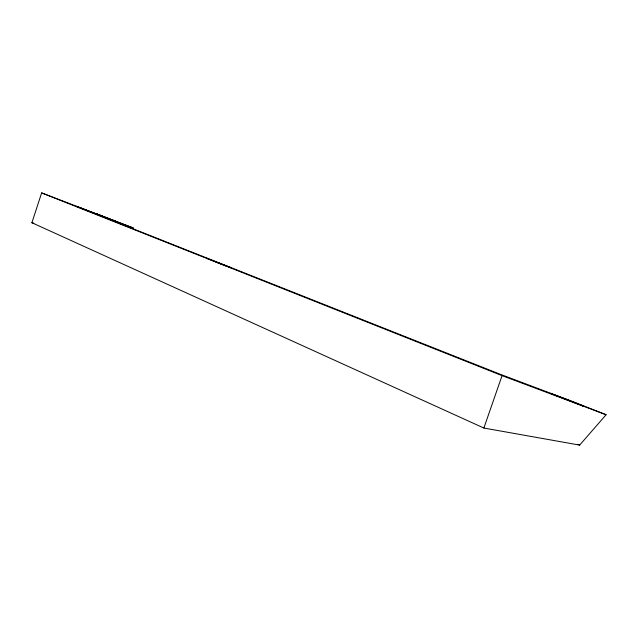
<?xml version="1.0" encoding="UTF-8"?>
<svg xmlns="http://www.w3.org/2000/svg" width="638" height="638" viewBox="0 0 638 638"><rect width="100%" height="100%" fill="white"/><g stroke="black" fill="none" stroke-linecap="round" stroke-linejoin="round"><path stroke-width="0.96" d="M31.9 222.726L41.637 192.899L133.406 228.021L76.393 206.313L500.463 374.37L572.725 401.557L606.1 414.74L579.663 445.101L483.867 428.042L31.9 222.726L33.814 223.18M483.867 428.042L502.058 375.638L41.637 192.899M502.058 375.638L606.1 414.74M206.425 258.246L231.251 267.832L216.099 262.082M115.622 221.195L96.888 213.969L103.236 216.481M577.829 444.311L579.663 445.101M565.946 399.213L550.251 393.311L584.36 406.494L565.946 399.213"/></g></svg>
